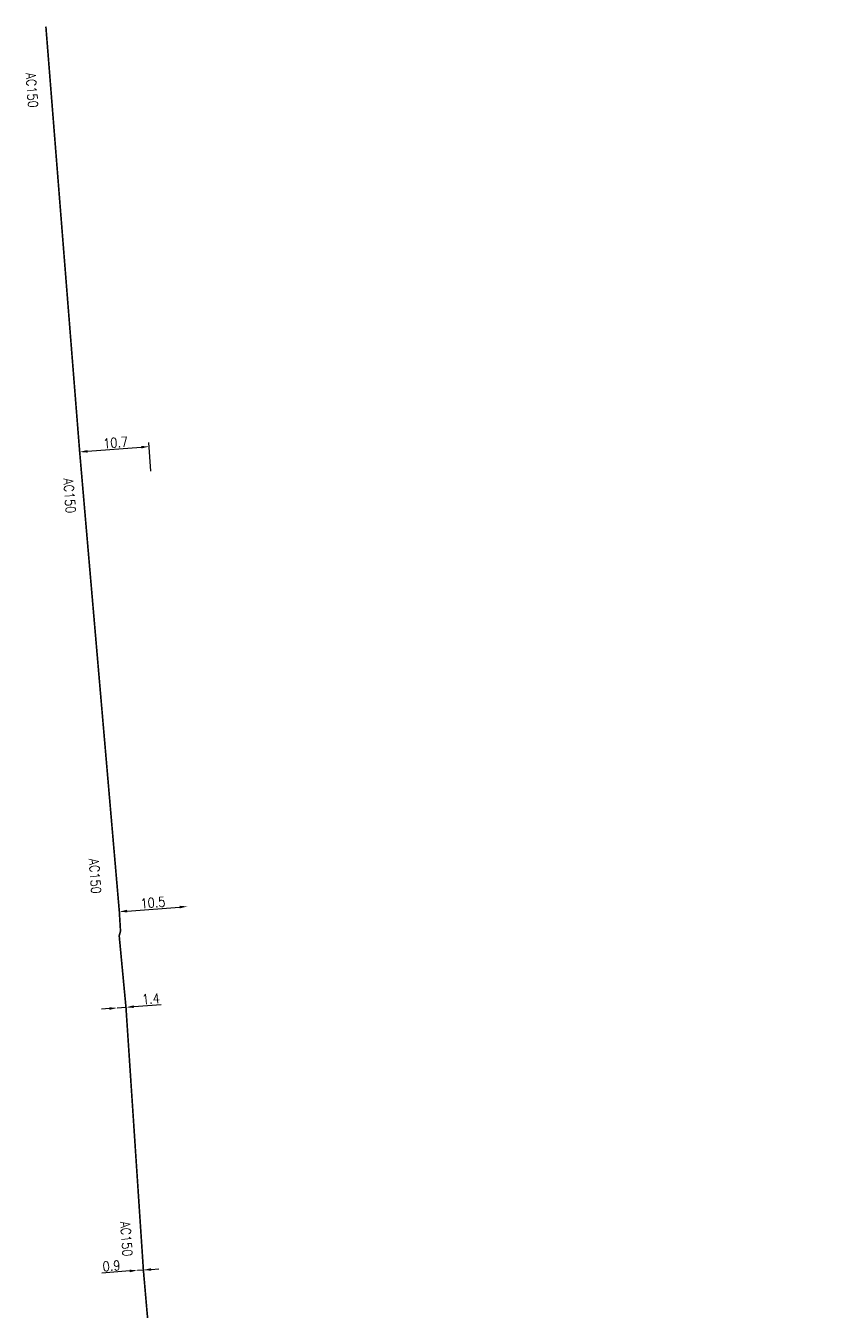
# Model space of a CAD drawing. Header units: millimetres. Extents: x 149996 to 151004, y 126998 to 128018.
# Drawn here: x 150377.6 to 150501.8, y 127802.3 to 128000.1 of the extents above; entities that cross this region are included whole.
import ezdxf

# ---------------------------------------------------------------- set-up
doc = ezdxf.new("R2010")
doc.units = ezdxf.units.MM
doc.header["$PDMODE"] = 34
doc.linetypes.add('L_25_AP', pattern=[2000, 1000, 1000])
doc.layers.get('DEFPOINTS').update_dxf_attribs({"linetype": 'CONTINUOUS'})
doc.layers.add('L_150', color=1, linetype='CONTINUOUS')
doc.styles.get("Standard").update_dxf_attribs({"font": 'romans.shx', "width": 0.85})
doc.dimstyles.get("Standard").update_dxf_attribs({"dimtxt": 1.5, "dimasz": 1.2, "dimexe": 0.625, "dimexo": 0.625, "dimgap": 0.25, "dimtad": 1, "dimdec": 1, "dimzin": 0, "dimdsep": 46, "dimtxsty": 'Standard', "dimcen": -0.5, "dimadec": 0, "dimazin": 0, "dimtfac": 1, "dimtdec": 1, "dimtmove": 0, "dimatfit": 3, "dimfxl": 0, "dimtolj": 1, "dimtzin": 0, "dimarcsym": 0})

# ---------------------------------------------------------------- blocks, each defined once
blk = doc.blocks.new('*D805')
at = {"layer": 'DEFPOINTS', "color": 0, "linetype": 'Continuous', "transparency": 16777216}
for p in [(150394.8, 127808.56), (150394.8, 127808.56), (150395.69, 127808.62)]:
    blk.add_point(p, dxfattribs=at)
at = {"layer": 'L_150', "color": 0, "linetype": 'Continuous', "lineweight": -2, "transparency": 16777216}
for p, q in [((150395.69, 127808.62), (150394.8, 127808.56)), ((150396.89, 127808.71), (150398.09, 127808.8)), ((150393.6, 127808.47), (150389.3, 127808.15))]:
    blk.add_line(p, q, dxfattribs=at)
at = {"layer": 'L_150', "color": 0, "linetype": 'Continuous', "transparency": 16777216}
for points in [[(150393.58, 127808.67), (150393.61, 127808.27), (150394.8, 127808.56)], [(150396.88, 127808.91), (150396.9, 127808.51), (150395.69, 127808.62)]]:
    blk.add_solid(points, dxfattribs=at)
at = {"layer": 'L_150', "color": 0, "linetype": 'Continuous', "transparency": 16777216, "insert": (150390.78, 127809.26), "char_height": 1.5, "attachment_point": 5, "rotation": 4.2027}
blk.add_mtext('\\A1;0.9', dxfattribs=at)
blk = doc.blocks.new('*D806')
at = {"layer": 'DEFPOINTS', "color": 0, "linetype": 'Continuous', "transparency": 16777216}
for p in [(150402.46, 127864.57), (150402.46, 127864.57), (150391.99, 127863.77)]:
    blk.add_point(p, dxfattribs=at)
at = {"layer": 'L_150', "color": 0, "linetype": 'Continuous', "lineweight": -2, "transparency": 16777216}
blk.add_line((150393.19, 127863.86), (150401.26, 127864.48), dxfattribs=at)
at = {"layer": 'L_150', "color": 0, "linetype": 'Continuous', "transparency": 16777216}
for points in [[(150393.17, 127864.06), (150393.2, 127863.66), (150391.99, 127863.77)], [(150401.25, 127864.68), (150401.28, 127864.28), (150402.46, 127864.57)]]:
    blk.add_solid(points, dxfattribs=at)
at = {"layer": 'L_150', "color": 0, "linetype": 'Continuous', "transparency": 16777216, "insert": (150397.15, 127865.17), "char_height": 1.5, "attachment_point": 5, "rotation": 4.3966}
blk.add_mtext('\\A1;10.5', dxfattribs=at)
blk = doc.blocks.new('*D807')
at = {"layer": 'DEFPOINTS', "color": 0, "linetype": 'Continuous', "transparency": 16777216}
for p in [(150396.56, 127935.35), (150385.89, 127934.53), (150396.9, 127930.94)]:
    blk.add_point(p, dxfattribs=at)
at = {"layer": 'L_150', "color": 0, "linetype": 'Continuous', "lineweight": -2, "transparency": 16777216}
for p, q in [((150387.09, 127934.62), (150395.37, 127935.25)), ((150396.85, 127931.56), (150396.52, 127935.97))]:
    blk.add_line(p, q, dxfattribs=at)
at = {"layer": 'L_150', "color": 0, "linetype": 'Continuous', "transparency": 16777216}
for points in [[(150395.35, 127935.45), (150395.38, 127935.06), (150396.56, 127935.35)], [(150387.08, 127934.82), (150387.11, 127934.42), (150385.89, 127934.53)]]:
    blk.add_solid(points, dxfattribs=at)
at = {"layer": 'L_150', "color": 0, "linetype": 'Continuous', "transparency": 16777216, "insert": (150391.41, 127935.96), "char_height": 1.5, "attachment_point": 5, "rotation": 4.3595}
blk.add_mtext('\\A1;10.7', dxfattribs=at)
blk = doc.blocks.new('*D810')
at = {"layer": 'DEFPOINTS', "color": 0, "linetype": 'Continuous', "transparency": 16777216}
for p in [(150391.67, 127848.95), (150391.67, 127848.95), (150393.01, 127849.05)]:
    blk.add_point(p, dxfattribs=at)
at = {"layer": 'L_150', "color": 0, "linetype": 'Continuous', "lineweight": -2, "transparency": 16777216}
for p, q in [((150390.47, 127848.86), (150389.27, 127848.76)), ((150391.67, 127848.95), (150393.01, 127849.05)), ((150394.21, 127849.15), (150398.45, 127849.48))]:
    blk.add_line(p, q, dxfattribs=at)
at = {"layer": 'L_150', "color": 0, "linetype": 'Continuous', "transparency": 16777216}
for points in [[(150390.45, 127849.05), (150390.48, 127848.66), (150391.67, 127848.95)], [(150394.19, 127849.35), (150394.22, 127848.95), (150393.01, 127849.05)]]:
    blk.add_solid(points, dxfattribs=at)
at = {"layer": 'L_150', "color": 0, "linetype": 'Continuous', "transparency": 16777216, "insert": (150396.85, 127850.36), "char_height": 1.5, "attachment_point": 5, "rotation": 4.4535}
blk.add_mtext('\\A1;1.4', dxfattribs=at)

msp = doc.modelspace()

# ---------------------------------------------------------------- linework, layer by layer
at = {"layer": 'L_150', "linetype": 'L_25_AP', "const_width": 0.25, "flags": 128}
msp.add_lwpolyline([(150430.08, 127318.89), (150432.1, 127319.98), (150439.26, 127323.86), (150443.74, 127326.25), (150454.12, 127332.06), (150463.94, 127337.8), (150470.61, 127341.74), (150475.73, 127344.9), (150481.13, 127348.15), (150482.13, 127348.18), (150482.52, 127349.02), (150486.78, 127351.93), (150493.82, 127356.52), (150501.66, 127362.35), (150501.69, 127364.18), (150501.64, 127369.69), (150500.3, 127371.95), (150496.25, 127379.14), (150487.11, 127396.42), (150473.27, 127422.67), (150472.33, 127424.39), (150460.85, 127445.05), (150451.37, 127462.61), (150448.91, 127467.18), (150441.38, 127481.85, -0.009984), (150430.78, 127508.98, -0.01616), (150424.04, 127529.67, -0.011762), (150418.09, 127555), (150415.16, 127575.33), (150413.46, 127589.75), (150412.9, 127596.7), (150412.23, 127607.71), (150410.85, 127624.92), (150410.51, 127631.21), (150410.41, 127632.2), (150410.35, 127633.18), (150409.2, 127648.37), (150407.43, 127671.93), (150404.97, 127698.01), (150404.8, 127699.82), (150403.4, 127714.14), (150402.6, 127724.19), (150401.64, 127735.37), (150400.94, 127745.32), (150398.25, 127777.12), (150397.64, 127786.23), (150395.69, 127808.62), (150393.01, 127849.05), (150391.97, 127860.05), (150392.17, 127860.77), (150391.99, 127863.77), (150385.89, 127934.53), (150380.69, 128000)], format="xyb", dxfattribs=at)

# ---------------------------------------------------------------- texts
at = {"layer": 'L_150', "linetype": 'Continuous', "width": 0.85}
for p in [(150377.59, 127992.85), (150383.38, 127930.43), (150387.31, 127871.88), (150392.13, 127816.06)]:
    msp.add_text('AC150', height=1.5, rotation=274.2364, dxfattribs=at).set_placement(p)

# ---------------------------------------------------------------- dimensions: what is measured, and where the dimension line sits
at = {"layer": 'L_150', "linetype": 'Continuous'}
for base, p1, p2, angle, picture, middle in [((150396.56, 127935.35), (150385.89, 127934.53), (150396.9, 127930.94), 184.3595, '*D807', (150391.49, 127934.96)), ((150402.46, 127864.57), (150391.99, 127863.77), (150402.46, 127864.57), 184.3966, '*D806', (150397.23, 127864.17)), ((150391.6658, 127848.9486), (150393.0118, 127849.0535), (150391.6658, 127848.9486), 4.4535, '*D810', (150396.9249, 127849.3582)), ((150394.8, 127808.56), (150395.69, 127808.62), (150394.8, 127808.56), 4.2027, '*D805', (150390.85, 127808.27))]:
    dim = msp.add_linear_dim(base=base, p1=p1, p2=p2, angle=angle, dimstyle='Standard', dxfattribs=at)
    dim.commit()
    dim.dimension.update_dxf_attribs({"geometry": picture, "text_midpoint": middle, "dimtype": 160})

doc.saveas('drawing.dxf')
